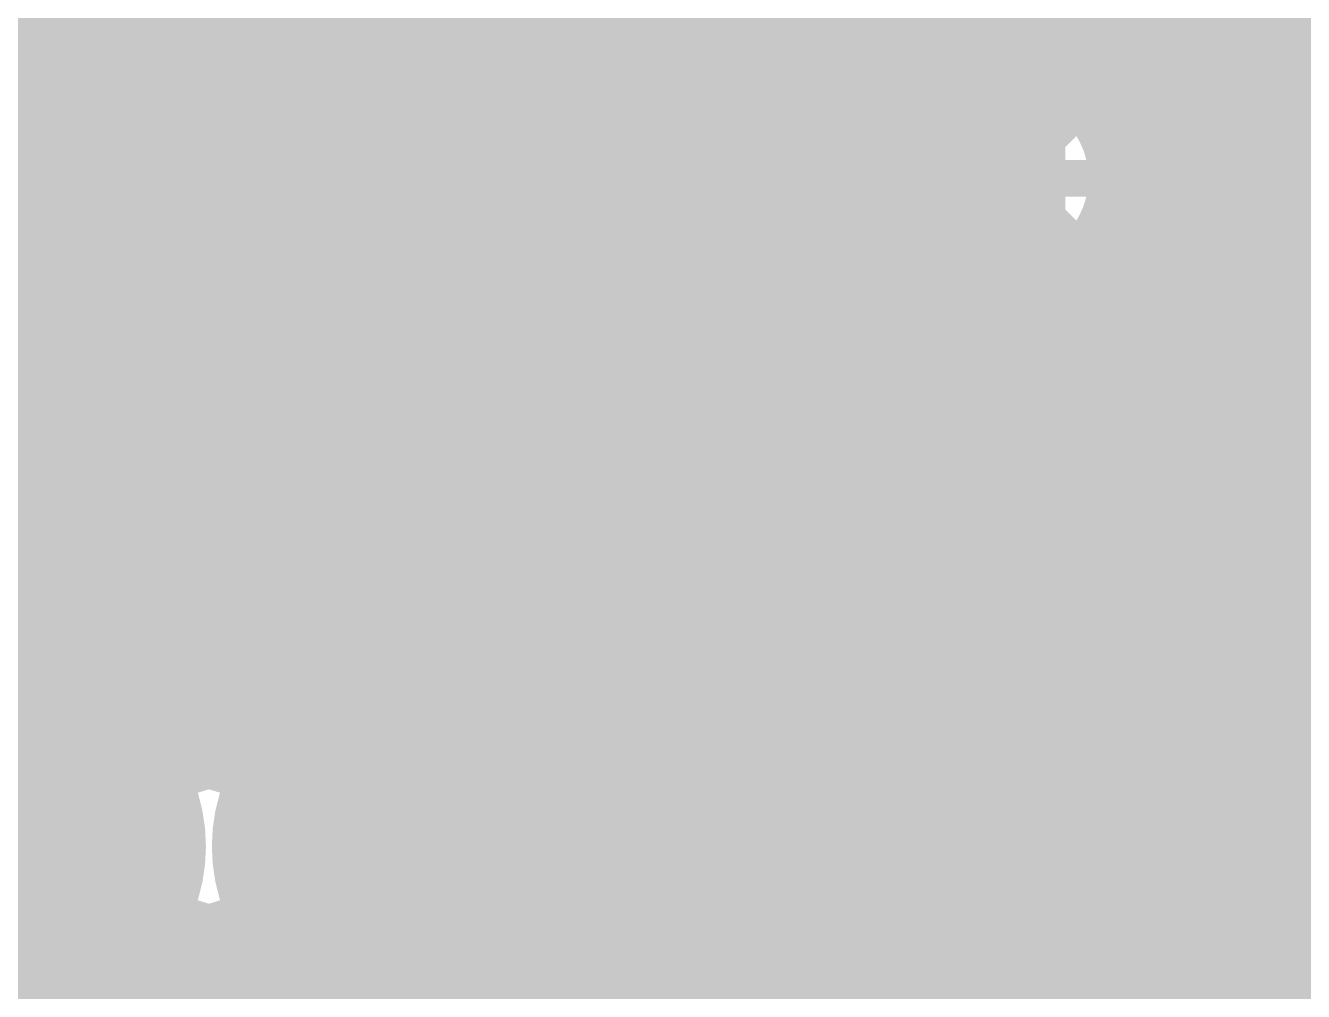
# Model space of a CAD drawing. Extents: x -118 to 4, y -52 to 56.
# Drawn here: x -24.43 to -15.62, y 8.43 to 15.1 of the extents above; entities that cross this region are included whole.
import ezdxf

# ---------------------------------------------------------------- set-up
doc = ezdxf.new("R2010")
doc.units = 0
doc.header["$MEASUREMENT"] = 0
doc.layers.get('0').update_dxf_attribs({"linetype": 'CONTINUOUS'})
for name, color, linetype in [('22-302-0_BOT', 7, 'CONTINUOUS'), ('22-302-0_DRD', 7, 'CONTINUOUS'), ('22-302-0_DRL', 2, 'CONTINUOUS'), ('22-302-0_GND', 1, 'CONTINUOUS'), ('22-302-0_IN1', 3, 'CONTINUOUS'), ('22-302-0_SMB', 5, 'CONTINUOUS'), ('22-302-0_SMT', 10, 'CONTINUOUS'), ('22-302-0_SPT', 9, 'CONTINUOUS'), ('22-302-0_SSB', 12, 'CONTINUOUS'), ('22-302-0_SST', 11, 'CONTINUOUS'), ('22-302-0_TOP', 13, 'CONTINUOUS'), ('THRUHOLE_TAP', 7, 'CONTINUOUS')]:
    doc.layers.add(name, color=color, linetype=linetype)

# ---------------------------------------------------------------- blocks, each defined once
blk = doc.blocks.new('ROUND_21')
at = {"const_width": 0.99949}
blk.add_lwpolyline([(-0.499744, 0, 1), (0.499744, 0, 1)], format="xyb", close=True, dxfattribs=at)
blk = doc.blocks.new('OBLONG_22')
at = {"const_width": 1.6002}
blk.add_lwpolyline([(0, 0.19939), (0, -0.19939)], dxfattribs=at)
at = {"const_width": 0.8001}
for points in [[(-0.40005, 0.19939, 1), (0.40005, 0.19939, 1)], [(-0.40005, -0.19939, 1), (0.40005, -0.19939, 1)]]:
    blk.add_lwpolyline(points, format="xyb", close=True, dxfattribs=at)
blk = doc.blocks.new('ROUND_50')
at = {"const_width": 0.35052}
blk.add_lwpolyline([(-0.17526, 0, 1), (0.17526, 0, 1)], format="xyb", close=True, dxfattribs=at)
blk = doc.blocks.new('ROUND_100')
at = {"const_width": 0.59944}
blk.add_lwpolyline([(-0.29972, 0, 1), (0.29972, 0, 1)], format="xyb", close=True, dxfattribs=at)
blk = doc.blocks.new('ROUND_102')
at = {"const_width": 0.54991}
blk.add_lwpolyline([(-0.274954, 0, 1), (0.274954, 0, 1)], format="xyb", close=True, dxfattribs=at)
blk = doc.blocks.new('ROUND_107')
at = {"const_width": 0.10033}
blk.add_lwpolyline([(-0.050164, 0, 1), (0.050164, 0, 1)], format="xyb", close=True, dxfattribs=at)
blk = doc.blocks.new('ROUND_78')
at = {"const_width": 1.30429}
blk.add_lwpolyline([(-0.652144, 0, 1), (0.652144, 0, 1)], format="xyb", close=True, dxfattribs=at)
blk = doc.blocks.new('ROUND_80')
at = {"const_width": 1.24968}
blk.add_lwpolyline([(-0.62484, 0, 1), (0.62484, 0, 1)], format="xyb", close=True, dxfattribs=at)
blk = doc.blocks.new('ROUND_92')
at = {"const_width": 0.0635}
blk.add_lwpolyline([(-0.03175, 0, 1), (0.03175, 0, 1)], format="xyb", close=True, dxfattribs=at)
blk = doc.blocks.new('ROUND_58')
at = {"const_width": 0.35052}
blk.add_lwpolyline([(-0.17526, 0, 1), (0.17526, 0, 1)], format="xyb", close=True, dxfattribs=at)
blk = doc.blocks.new('RECTANGLE_2')
blk.add_solid([(0.4826, 0.4064), (0.4826, -0.4064), (-0.4826, 0.4064), (-0.4826, -0.4064)])
blk = doc.blocks.new('RECTANGLE_3')
blk.add_solid([(0.6477, 1.30048), (0.6477, -1.30048), (-0.6477, 1.30048), (-0.6477, -1.30048)])
blk = doc.blocks.new('RECTANGLE_28')
blk.add_solid([(0.29972, 0.52451), (0.29972, -0.52451), (-0.29972, 0.52451), (-0.29972, -0.52451)])
blk = doc.blocks.new('ROUND_98')
at = {"const_width": 0.10033}
blk.add_lwpolyline([(-0.050164, 0, 1), (0.050164, 0, 1)], format="xyb", close=True, dxfattribs=at)

msp = doc.modelspace()

# ---------------------------------------------------------------- linework, layer by layer
at = {"layer": '22-302-0_BOT'}
for points, const_width in [([(-16.5862, 19.2024), (-16.5862, 13.335)], 0.254), ([(-16.3576, 19.2024), (-16.3576, 13.335)], 0.254), ([(-16.129, 19.2024), (-16.129, 13.335)], 0.254), ([(-15.9004, 19.2024), (-15.9004, 13.335)], 0.254), ([(-15.6718, 19.2024), (-15.6718, 13.335)], 0.254), ([(-16.8148, 19.1516), (-16.8148, 14.22654)], 0.254), ([(-17.0434, 18.923), (-17.0434, 14.64818)], 0.254), ([(-17.272, 18.6944), (-17.272, 14.81328)], 0.254), ([(-17.907, 18.34896), (-17.907, 14.351)], 0.254), ([(-18.0594, 18.19656), (-18.0594, 9.96188)], 0.254), ([(-18.288, 17.96796), (-18.288, 9.96188)], 0.254), ([(-18.5166, 17.73936), (-18.5166, 9.95426)], 0.254), ([(-23.7744, 17.6276), (-23.7744, 10.58672)], 0.254), ([(-23.5458, 17.6276), (-23.5458, 10.42162)], 0.254), ([(-23.3172, 17.6276), (-23.3172, 10.14984)], 0.254), ([(-23.0886, 17.6276), (-23.0886, 10.02792)], 0.254), ([(-22.86, 17.6276), (-22.86, 10.35304)], 0.254), ([(-22.6314, 17.6276), (-22.6314, 10.54354)], 0.254), ([(-22.4028, 17.6276), (-22.4028, 10.66546)], 0.254), ([(-22.1742, 17.6276), (-22.1742, 10.73658)], 0.254), ([(-21.9456, 17.6276), (-21.9456, 10.76452)], 0.254), ([(-21.717, 17.6276), (-21.717, 10.75182)], 0.254), ([(-21.4884, 17.6276), (-21.4884, 10.70102)], 0.254), ([(-21.2598, 17.6276), (-21.2598, 10.60196)], 0.254), ([(-21.0312, 17.6276), (-21.0312, 10.44448)], 0.254), ([(-20.8026, 17.6276), (-20.8026, 10.18794)], 0.254), ([(-20.574, 17.6276), (-20.574, 9.56056)], 0.254), ([(-20.3454, 17.6276), (-20.3454, 7.7978)], 0.254), ([(-20.1168, 17.6276), (-20.1168, 8.40486)], 0.254), ([(-19.8882, 17.6276), (-19.8882, 8.69696)], 0.254), ([(-19.6596, 17.6276), (-19.6596, 8.92556)], 0.254), ([(-19.431, 17.6276), (-19.431, 9.15416)], 0.254), ([(-19.2024, 17.6276), (-19.2024, 9.38276)], 0.254), ([(-18.9738, 17.6276), (-18.9738, 9.61136)], 0.254), ([(-18.7452, 17.63014), (-18.7452, 9.83996)], 0.254), ([(-24.003, 17.58696), (-24.003, 10.69086)], 0.254), ([(-24.2316, 17.35836), (-24.2316, 10.74928)], 0.254), ([(-24.4602, 17.12976), (-24.4602, 10.76452)], 0.254), ([(1.651, 15.0876), (-17.272, 15.0876)], 0.254), ([(-17.907, 15.0368), (-32.62376, 15.0368)], 0.254), ([(-17.907, 14.8082), (-32.39516, 14.8082)], 0.254), ([(1.651, 14.859), (-17.272, 14.859)], 0.254), ([(1.651, 14.6304), (-17.02562, 14.6304)], 0.254), ([(-17.907, 14.5796), (-32.16656, 14.5796)], 0.254), ([(-17.907, 14.351), (-31.9405, 14.351)], 0.254), ([(-17.907, 14.351), (-17.907, 13.335)], 0.254), ([(1.651, 14.4018), (-16.87322, 14.4018)], 0.254), ([(1.651, 14.1732), (-16.80464, 14.1732)], 0.254), ([(-17.907, 14.1224), (-31.8516, 14.1224)], 0.254), ([(-17.907, 13.8938), (-31.8516, 13.8938)], 0.254), ([(1.651, 13.9446), (-16.8021, 13.9446)], 0.254), ([(-16.8148, 13.86332), (-16.8148, 13.335)], 0.254), ([(1.651, 13.716), (-16.86052, 13.716)], 0.254), ([(-17.907, 13.6652), (-31.8516, 13.6652)], 0.254), ([(1.651, 13.4874), (-17.00276, 13.4874)], 0.254), ([(-17.907, 13.4366), (-31.8516, 13.4366)], 0.254), ([(-17.0434, 13.44168), (-17.0434, 13.335)], 0.254), ([(-7.62, 13.335), (-17.17294, 13.335)], 0.254), ([(-17.8943, 13.208), (-31.8516, 13.208)], 0.254), ([(-17.8308, 13.03274), (-17.8308, 9.96188)], 0.254), ([(-17.79778, 12.9794), (-31.8516, 12.9794)], 0.254), ([(-17.52092, 12.7508), (-31.8516, 12.7508)], 0.254), ([(-17.6022, 12.79144), (-17.6022, 9.96188)], 0.254), ([(-17.3736, 12.70762), (-17.3736, 10.32764)], 0.254), ([(-8.255, 12.7), (-17.272, 12.7)], 0.254), ([(-17.145, 12.7), (-17.145, 10.5791)], 0.254), ([(-16.9164, 12.7), (-16.9164, 10.72388)], 0.254), ([(-16.6878, 12.7), (-16.6878, 10.80516)], 0.254), ([(-16.4592, 12.7), (-16.4592, 10.8331)], 0.254), ([(-16.2306, 12.7), (-16.2306, 10.81532)], 0.254), ([(-16.002, 12.7), (-16.002, 10.74928)], 0.254), ([(-15.7734, 12.7), (-15.7734, 10.62482)], 0.254), ([(-15.5448, 12.7), (-15.5448, 10.40638)], 0.254), ([(-8.255, 12.5222), (-31.8516, 12.5222)], 0.254), ([(-8.255, 12.2936), (-31.8516, 12.2936)], 0.254), ([(-8.255, 12.065), (-31.8516, 12.065)], 0.254), ([(-8.255, 11.8364), (-31.8516, 11.8364)], 0.254), ([(-8.255, 11.6078), (-31.8516, 11.6078)], 0.254), ([(-8.255, 11.3792), (-31.8516, 11.3792)], 0.254), ([(-8.255, 11.1506), (-31.8516, 11.1506)], 0.254), ([(-8.255, 10.922), (-31.8516, 10.922)], 0.254), ([(-22.32914, 10.6934), (-24.00554, 10.6934)], 0.254), ([(-16.97736, 10.6934), (-21.46554, 10.6934)], 0.254), ([(-14.478, 10.6934), (-15.88262, 10.6934)], 0.254), ([(-22.74062, 10.4648), (-23.5966, 10.4648)], 0.254), ([(-17.26692, 10.4648), (-21.0566, 10.4648)], 0.254), ([(-14.76502, 10.4648), (-15.59306, 10.4648)], 0.254), ([(-22.95906, 10.2362), (-23.37562, 10.2362)], 0.254), ([(-17.42694, 10.2362), (-20.83562, 10.2362)], 0.254), ([(-23.09876, 10.0076), (-23.23592, 10.0076)], 0.254), ([(-17.51838, 10.0076), (-20.69592, 10.0076)], 0.254), ([(-17.53108, 9.96188), (-18.43532, 9.96188)], 0.254), ([(-18.80616, 9.779), (-20.6121, 9.779)], 0.254), ([(-18.7579, 9.82726), (-20.00504, 8.58266)], 0.254), ([(-16.42872, 9.50468), (-18.43532, 9.50468), (-19.685, 8.255), (-19.685, 6.731), (-20.7772, 5.6388), (-20.955, 5.6388)], 0.3048), ([(-19.03476, 9.5504), (-20.57146, 9.5504)], 0.254), ([(-26.67, -0.3302), (-26.67, 5.715), (-26.67, 6.731), (-24.43734, 8.96366), (-24.43734, 9.4361)], 0.3048), ([(-21.89734, 9.4361), (-24.13, 7.20344), (-24.13, -0.3302)], 0.3048), ([(-20.574, 9.3091), (-20.574, 7.7978)], 0.254), ([(-19.26336, 9.3218), (-20.57146, 9.3218)], 0.254), ([(-19.49196, 9.0932), (-20.6121, 9.0932)], 0.254), ([(-18.24482, 9.04748), (-19.2278, 8.0645)], 0.254), ([(-17.53108, 9.04748), (-18.24482, 9.04748)], 0.254), ([(-18.0594, 9.04748), (-18.0594, 7.7978)], 0.254), ([(-17.8308, 9.04748), (-17.8308, 7.7978)], 0.254), ([(-17.6022, 9.04748), (-17.6022, 6.91896)], 0.254), ([(-18.288, 9.0043), (-18.288, 7.7978)], 0.254), ([(-19.72056, 8.8646), (-20.69592, 8.8646)], 0.254), ([(-17.47012, 8.8646), (-18.4277, 8.8646)], 0.254), ([(-18.5166, 8.7757), (-18.5166, 7.7978)], 0.254), ([(-19.94916, 8.636), (-20.83562, 8.636)], 0.254), ([(-20.8026, 8.68172), (-20.8026, 7.7978)], 0.254), ([(-17.34058, 8.636), (-18.6563, 8.636)], 0.254), ([(-17.3736, 8.68172), (-17.3736, 7.82574)], 0.254), ([(-15.5448, 8.60298), (-15.5448, 7.90702)], 0.254), ([(-14.84122, 8.636), (-15.5194, 8.636)], 0.254), ([(-18.7452, 8.5471), (-18.7452, 7.7978)], 0.254), ([(-21.0312, 8.42518), (-21.0312, 7.7978)], 0.254), ([(-17.145, 8.42772), (-17.145, 8.07974)], 0.254), ([(-20.1168, 8.4074), (-21.05406, 8.4074)], 0.254), ([(-17.11706, 8.4074), (-18.8849, 8.4074)], 0.254), ([(-15.7734, 8.38454), (-15.7734, 8.12292)], 0.254), ([(-14.6177, 8.4074), (-15.74292, 8.4074)], 0.254), ([(-18.9738, 8.3185), (-18.9738, 7.7978)], 0.254)]:
    msp.add_lwpolyline(points, dxfattribs=dict(at, const_width=const_width))
at = {"layer": '22-302-0_BOT', "const_width": 0.254}
for points in [[(-16.79448, 14.0462, 0.2847966), (-17.272, 14.81328)], [(-16.79448, 14.0462, 0.2847966), (-17.272, 14.81328)], [(-17.17294, 13.335, 0.2492383), (-16.79494, 14.0462)], [(-17.17294, 13.335, 0.2492383), (-16.79494, 14.0462)], [(-17.907, 13.335, 0.4142136), (-17.272, 12.7)], [(-16.43126, 10.83564, 0.3485807), (-17.53108, 9.96188)], [(-15.30096, 9.70534, 0.4142136), (-16.43126, 10.83564)], [(-24.43734, 10.76452, 0.2940222), (-25.64892, 9.98728)], [(-23.16734, 9.8298, 0.3286705), (-24.43734, 10.76452)], [(-21.89734, 10.76452, 0.3286702), (-23.16734, 9.8298)], [(-20.56892, 9.4361, 0.4142136), (-21.89734, 10.76452)], [(-18.43532, 9.96188, 0.1989124), (-18.75861, 9.82797)], [(-21.89734, 8.10514, 0.4142136), (-20.56638, 9.4361)], [(-16.01216, 8.255, 0.3067928), (-15.30096, 9.30402)], [(-17.53108, 9.04748, 0.2456813), (-16.84806, 8.2544)], [(-20.00758, 8.57758, 0.1989124), (-20.1412, 8.255)], [(-20.00758, 8.57758, 0.1989124), (-20.1412, 8.255)]]:
    msp.add_lwpolyline(points, format="xyb", dxfattribs=at)
at = {"layer": '22-302-0_DRD', "const_width": 0.254}
for points in [[(-17.018, 14.6812), (-18.288, 13.4112)], [(-17.018, 13.4112), (-18.288, 14.6812)], [(-17.018, 14.6812), (-18.288, 13.4112)], [(-17.018, 13.4112), (-18.288, 14.6812)], [(-24.511, 12.7), (-25.781, 11.43)], [(-24.511, 11.43), (-25.781, 12.7)], [(-17.06372, 10.13968), (-17.06372, 9.50468)], [(-16.42872, 10.13968), (-17.06372, 10.13968)], [(-16.42872, 8.86968), (-16.42872, 10.13968)], [(-23.80234, 10.0711), (-25.07234, 10.0711)], [(-24.43734, 10.0711), (-24.43734, 8.8011)], [(-23.80234, 8.8011), (-23.80234, 10.0711)], [(-22.53234, 10.0711), (-22.53234, 8.8011)], [(-21.26234, 10.0711), (-22.53234, 10.0711)], [(-21.89734, 10.0711), (-21.89734, 8.8011)], [(-21.26234, 8.8011), (-21.26234, 10.0711)], [(-17.06372, 9.50468), (-15.79372, 9.50468)], [(-15.79372, 9.50468), (-15.79372, 8.86968)], [(-23.80234, 9.4361), (-25.07234, 9.4361)], [(-21.26234, 9.4361), (-22.53234, 9.4361)], [(-15.79372, 8.86968), (-16.42872, 8.86968)], [(-25.07234, 8.8011), (-23.80234, 8.8011)], [(-22.53234, 8.8011), (-21.26234, 8.8011)], [(-17.907, 8.763), (-19.177, 7.493)], [(-17.907, 7.493), (-19.177, 8.763)], [(-17.907, 8.763), (-19.177, 7.493)], [(-17.907, 7.493), (-19.177, 8.763)]]:
    msp.add_lwpolyline(points, dxfattribs=at)
at = {"layer": '22-302-0_IN1', "const_width": 0.254}
for points in [[(-24.3586, 41.74236), (-24.3586, 10.76198)], [(-19.558, 31.69412), (-19.558, -3.048)], [(-19.7866, 31.59506), (-19.7866, -3.048)], [(-15.9004, 23.70836), (-15.9004, 10.72388)], [(-15.6718, 23.52294), (-15.6718, 10.59688)], [(-17.5006, 22.95144), (-17.5006, 14.70914)], [(-17.272, 22.87016), (-17.272, 14.61008)], [(-16.129, 22.66188), (-16.129, 10.80008)], [(-17.7292, 22.58822), (-17.7292, 14.72184)], [(-17.0434, 22.5679), (-17.0434, 14.34592)], [(-17.9578, 22.46376), (-17.9578, 14.65326)], [(-16.8148, 22.45614), (-16.8148, 10.77722)], [(-16.3576, 22.49424), (-16.3576, 10.8331)], [(-16.5862, 22.43582), (-16.5862, 10.82548)], [(-21.3868, 20.70608), (-21.3868, 10.66292)], [(-22.7584, 18.63344), (-22.7584, 10.44956)], [(-22.987, 18.55216), (-22.987, 10.1981)], [(-21.1582, 18.44802), (-21.1582, 10.541)], [(-20.0152, 18.40738), (-20.0152, -3.048)], [(-24.13, 18.34388), (-24.13, 10.72896)], [(-21.6154, 18.31594), (-21.6154, 10.73404)], [(-23.2156, 18.2499), (-23.2156, 9.95934)], [(-22.5298, 18.27022), (-22.5298, 10.6045)], [(-20.9296, 18.21688), (-20.9296, 10.34542)], [(-23.9014, 18.17624), (-23.9014, 10.65276)], [(-23.4442, 18.13814), (-23.4442, 10.31748)], [(-22.3012, 18.14576), (-22.3012, 10.70356)], [(-21.844, 18.16608), (-21.844, 10.76452)], [(-20.701, 18.12798), (-20.701, 10.01522)], [(-20.4724, 18.1229), (-20.4724, -3.048)], [(-20.2438, 18.20164), (-20.2438, -3.048)], [(-23.6728, 18.11782), (-23.6728, 10.52322)], [(-22.0726, 18.11528), (-22.0726, 10.75436)], [(-18.1864, 16.46174), (-18.1864, 14.46784)], [(-19.3294, 16.34236), (-19.3294, -3.048)], [(-18.415, 16.20012), (-18.415, 8.79602)], [(-19.1008, 16.15694), (-19.1008, 8.51408)], [(-18.6436, 16.10106), (-18.6436, 8.79856)], [(-18.8722, 16.08836), (-18.8722, 8.72236)], [(2.921, 15.0114), (-37.05606, 15.0114)], [(2.921, 14.7828), (-37.04336, 14.7828)], [(-18.10512, 14.5542), (-37.11194, 14.5542)], [(2.921, 14.5542), (-17.20088, 14.5542)], [(-18.27276, 14.3256), (-37.29736, 14.3256)], [(2.921, 14.3256), (-17.03324, 14.3256)], [(-18.33118, 14.097), (-57.97296, 14.097)], [(2.921, 14.097), (-16.97482, 14.097)], [(-18.30832, 13.8684), (-57.8358, 13.8684)], [(2.921, 13.8684), (-16.99514, 13.8684)], [(-17.0434, 13.74394), (-17.0434, 10.68578)], [(-18.19656, 13.6398), (-57.75452, 13.6398)], [(2.921, 13.6398), (-17.1069, 13.6398)], [(-18.1864, 13.62456), (-18.1864, 8.70712)], [(-17.272, 13.48232), (-17.272, 10.53338)], [(-17.8943, 13.4112), (-51.56708, 13.4112)], [(-17.9578, 13.43914), (-17.9578, 8.47598)], [(-17.7292, 13.37056), (-17.7292, 9.7917)], [(-17.5006, 13.38326), (-17.5006, 10.29462)], [(2.921, 13.4112), (-17.40916, 13.4112)], [(2.921, 13.1826), (-38.40226, 13.1826)], [(2.921, 12.954), (-38.14064, 12.954)], [(2.921, 12.7254), (-24.98344, 12.7254)], [(2.921, 12.4968), (-24.62022, 12.4968)], [(2.921, 12.2682), (-24.49576, 12.2682)], [(2.921, 12.0396), (-24.46528, 12.0396)], [(2.921, 11.811), (-24.51608, 11.811)], [(2.921, 11.5824), (-24.66594, 11.5824)], [(2.921, 11.3538), (-28.34894, 11.3538)], [(2.921, 11.1252), (-28.28036, 11.1252)], [(2.921, 10.8966), (-28.29306, 10.8966)], [(-22.39772, 10.668), (-23.93696, 10.668)], [(-17.07388, 10.668), (-21.39696, 10.668)], [(-14.57452, 10.668), (-15.7861, 10.668)], [(-22.7711, 10.4394), (-23.56612, 10.4394)], [(-17.37614, 10.4394), (-21.02612, 10.4394)], [(-22.97938, 10.2108), (-23.35784, 10.2108)], [(-17.55648, 10.2108), (-20.81784, 10.2108)], [(-23.11146, 9.9822), (-23.22576, 9.9822)], [(-17.67078, 9.9822), (-20.68576, 9.9822)], [(-17.73682, 9.7536), (-20.60702, 9.7536)], [(-17.75968, 9.525), (-20.57146, 9.525)], [(-17.74444, 9.2964), (-20.574, 9.2964)], [(-17.7292, 9.21766), (-17.7292, 7.2898)], [(-17.68602, 9.0678), (-20.61972, 9.0678)], [(-23.2156, 8.91032), (-23.2156, -3.048)], [(-23.08606, 8.8392), (-23.24862, 8.8392)], [(-17.58188, 8.8392), (-20.70862, 8.8392)], [(-20.701, 8.85444), (-20.701, -3.048)], [(-17.5006, 8.71474), (-17.5006, 7.79272)], [(-22.94128, 8.6106), (-23.3934, 8.6106)], [(-22.987, 8.67156), (-22.987, -3.048)], [(-19.01952, 8.6106), (-20.8534, 8.6106)], [(-17.41424, 8.6106), (-18.06194, 8.6106)], [(-23.4442, 8.55218), (-23.4442, -3.048)], [(-20.9296, 8.52424), (-20.9296, -3.048)], [(-17.272, 8.47344), (-17.272, 8.03402)], [(-23.6728, 8.34644), (-23.6728, -3.048)], [(-22.71014, 8.382), (-23.62454, 8.382)], [(-22.7584, 8.4201), (-22.7584, 7.27202)], [(-19.17192, 8.382), (-21.08454, 8.382)], [(-17.14246, 8.382), (-17.91208, 8.382)], [(-21.1582, 8.32866), (-21.1582, -3.048)], [(-17.0434, 8.32358), (-17.0434, 8.18388)]]:
    msp.add_lwpolyline(points, dxfattribs=at)
for points in [[(-17.653, 14.72692, 0.4142136), (-18.33372, 14.0462)], [(-17.653, 14.72692, 0.4142136), (-18.33372, 14.0462)], [(-16.97228, 14.0462, 0.4142136), (-17.653, 14.72692)], [(-16.97228, 14.0462, 0.4142136), (-17.653, 14.72692)], [(-18.33372, 14.0462, 0.4142136), (-17.653, 13.36548)], [(-18.33372, 14.0462, 0.4142136), (-17.653, 13.36548)], [(-17.653, 13.36548, 0.4142136), (-16.97228, 14.0462)], [(-17.653, 13.36548, 0.4142136), (-16.97228, 14.0462)], [(-24.46528, 12.065, 0.4142136), (-25.146, 12.74572)], [(-25.146, 11.38428, 0.4142136), (-24.46528, 12.065)], [(-16.43126, 10.83564, 0.4142136), (-17.76222, 9.50468)], [(-15.17904, 9.95934, 0.3155145), (-16.43126, 10.83564)], [(-24.43734, 10.76452, 0.2940222), (-25.64892, 9.98728)], [(-23.16734, 9.8298, 0.3286705), (-24.43734, 10.76452)], [(-21.89734, 10.76452, 0.3286702), (-23.16734, 9.8298)], [(-20.56892, 9.4361, 0.4142136), (-21.89734, 10.76452)], [(-17.75968, 9.50468, 0.3158289), (-16.88338, 8.255)], [(-21.89734, 8.10514, 0.4142136), (-20.56638, 9.4361)], [(-24.43734, 8.10514, 0.328165), (-23.16734, 9.03986)], [(-23.16734, 9.03986, 0.3281646), (-21.89734, 8.10514)], [(-25.64892, 8.88238, 0.2935509), (-24.43734, 8.10514)], [(-18.542, 8.80872, 0.4142136), (-19.22272, 8.128)], [(-17.86128, 8.128, 0.4142136), (-18.542, 8.80872)]]:
    msp.add_lwpolyline(points, format="xyb", dxfattribs=at)
at = {"layer": '22-302-0_SSB', "const_width": 0.1524}
for points in [[(-18.10258, 9.99236), (-17.9324, 10.05332), (-17.9324, 10.40892), (-18.10258, 10.46734), (-18.78076, 10.46734), (-18.9484, 10.40892), (-18.9484, 10.05332), (-18.78076, 9.99236)], [(-17.9324, 9.15416), (-17.9324, 9.62914), (-18.61058, 9.15416), (-18.78076, 9.15416), (-18.9484, 9.21512), (-18.9484, 9.57072), (-18.78076, 9.62914)], [(-17.9324, 8.61314), (-18.10258, 8.73252), (-18.27276, 8.79094), (-18.61058, 8.79094), (-18.78076, 8.73252), (-18.9484, 8.61314), (-18.9484, 8.49376), (-18.78076, 8.37692), (-18.61058, 8.31596), (-18.27276, 8.31596), (-18.10258, 8.37692), (-17.9324, 8.49376), (-17.9324, 8.61314)]]:
    msp.add_lwpolyline(points, dxfattribs=at)
at = {"layer": '22-302-0_SST', "const_width": 0.1524}
for points in [[(-17.3355, 17.9705), (-17.3355, 15.0495), (-15.6972, 15.0495), (-15.6972, 17.9705), (-17.3355, 17.9705)], [(-24.09444, 14.89964), (-23.92426, 15.01648), (-23.92426, 15.25524), (-24.09444, 15.37208), (-24.26462, 15.37208), (-24.60244, 15.13586), (-24.94026, 15.37208), (-24.94026, 14.89964)], [(-17.3355, 14.7955), (-17.3355, 11.8745), (-15.6972, 11.8745), (-15.6972, 14.7955), (-17.3355, 14.7955)], [(-24.09444, 14.53388), (-23.92426, 14.47546), (-23.92426, 14.11986), (-24.09444, 14.06144), (-24.77262, 14.06144), (-24.94026, 14.11986), (-24.94026, 14.47546), (-24.77262, 14.53388)], [(-19.07032, 14.2494), (-19.07032, 14.3002), (-19.11858, 14.3002), (-21.51888, 14.3002), (-21.56968, 14.3002), (-21.56968, 14.2494)], [(-21.56968, 11.1506), (-21.56968, 14.2494)], [(-20.61972, 14.2494), (-21.02104, 14.2494)], [(-19.07032, 14.2494), (-19.07032, 11.1506)], [(-18.04924, 13.99794), (-18.04924, 13.52296), (-18.72742, 13.76172), (-18.72742, 13.87856), (-17.71142, 13.87856)], [(-22.225, 10.922), (-22.225, 13.589), (-27.305, 13.589), (-27.305, 10.541), (-22.225, 10.541), (-22.225, 10.922)], [(-17.71142, 13.15974), (-17.71142, 12.74572), (-18.72742, 12.74572)], [(-13.62964, 4.43484), (-14.03096, 4.43484), (-14.03096, 5.26542), (-18.15084, 5.26542), (-18.15084, 11.24458), (-4.70916, 11.24458), (-4.70916, 5.26542), (-8.82904, 5.26542), (-8.82904, 4.43484), (-9.23036, 4.43484), (-9.23036, 3.25374), (-13.62964, 3.25374), (-13.62964, 4.43484), (-13.62964, 5.91058), (-12.81938, 5.91058)], [(-21.56968, 11.1506), (-21.56968, 11.0998), (-21.51888, 11.0998), (-19.11858, 11.0998), (-19.07032, 11.0998), (-19.07032, 11.1506)], [(-20.02028, 11.1506), (-19.61896, 11.1506)], [(-15.31874, 10.59942), (-17.5387, 10.59942), (-17.5387, 8.40994), (-15.31874, 8.40994), (-15.31874, 10.59942)], [(-19.51482, 9.7282), (-19.34718, 9.84758), (-19.34718, 10.0838), (-19.51482, 10.20318), (-19.685, 10.20318), (-20.02282, 9.96442), (-20.36318, 10.20318), (-20.36318, 9.7282)], [(-16.74622, 9.82218), (-16.74622, 9.18718), (-16.11122, 9.18718), (-16.11122, 9.82218), (-16.74622, 9.82218), (-16.59636, 9.67232), (-16.59636, 9.33704), (-16.26108, 9.33704), (-16.26108, 9.67232), (-16.59636, 9.67232)], [(-16.11122, 9.82218), (-16.26108, 9.67232)], [(-24.75484, 7.9502), (-24.11984, 7.9502), (-24.11984, 9.7536), (-24.75484, 9.7536), (-24.75484, 7.9502), (-24.75484, 6.0706)], [(-21.57984, 7.9502), (-22.21484, 7.9502), (-22.21484, 9.7536), (-21.57984, 9.7536), (-21.57984, 7.9502), (-21.57984, 6.0706)], [(-19.34718, 9.36498), (-19.34718, 8.94842), (-20.36318, 8.94842)], [(-16.74622, 9.18718), (-16.59636, 9.33704)], [(-16.11122, 9.18718), (-16.26108, 9.33704)]]:
    msp.add_lwpolyline(points, dxfattribs=at)
for points in [[(-21.51888, 14.3002, 0.4142136), (-21.56968, 14.2494)], [(-19.07032, 14.2494, 0.4142136), (-19.11858, 14.29766)], [(-21.56968, 11.1506, 0.4142136), (-21.51888, 11.0998)], [(-19.11858, 11.0998, 0.4142136), (-19.06778, 11.1506)]]:
    msp.add_lwpolyline(points, format="xyb", dxfattribs=at)
at = {"layer": '22-302-0_TOP'}
for points, const_width in [([(-18.8468, 19.431), (-18.8468, 11.8745)], 0.254), ([(-18.6182, 19.431), (-18.6182, 11.8745)], 0.254), ([(-18.3896, 19.431), (-18.3896, 11.8745)], 0.254), ([(-18.161, 19.431), (-18.161, 11.8745)], 0.254), ([(-17.9324, 19.431), (-17.9324, 11.8745)], 0.254), ([(-17.7038, 19.431), (-17.7038, 11.8745)], 0.254), ([(-22.225, 16.764), (-22.225, 14.097), (-21.336, 13.208), (-19.94662, 13.208), (-19.81962, 13.335), (-19.81962, 14.224)], 0.381), ([(-20.82038, 14.224), (-20.828, 14.23162), (-20.828, 15.621), (-20.955, 15.748), (-20.955, 16.764)], 0.381), ([(-17.5006, 16.3068), (-17.5006, 14.9606)], 0.254), ([(-11.43, 7.00532), (-12.7, 8.27532), (-12.7, 12.065), (-16.4338, 15.7988), (-16.51, 15.7988)], 0.3048), ([(-19.0119, 15.25778), (-19.0119, 13.19276)], 0.254), ([(-23.114, 12.065), (-23.114, 12.573), (-25.7048, 15.1638), (-26.035, 15.1638)], 0.3048), ([(-17.5006, 15.1638), (-19.0119, 15.1638)], 0.254), ([(-17.5006, 14.9606), (-17.5006, 14.8844)], 0.254), ([(-17.5006, 14.9352), (-19.0119, 14.9352)], 0.254), ([(-17.5006, 14.8844), (-17.5006, 13.5382)], 0.254), ([(-17.5006, 14.7066), (-19.0119, 14.7066)], 0.254), ([(-17.5006, 14.478), (-19.0119, 14.478)], 0.254), ([(-17.5006, 14.2494), (-19.0119, 14.2494)], 0.254), ([(-17.5006, 14.0208), (-19.0119, 14.0208)], 0.254), ([(-16.51, 14.0462), (-17.653, 14.0462)], 0.2032), ([(-17.653, 14.0462), (-16.51, 14.0462)], 0.2032), ([(-17.5006, 14.0462), (-16.51, 14.0462)], 0.254), ([(-25.2603, 13.78458), (-24.2697, 12.79398)], 0.254), ([(-17.5006, 13.7922), (-19.0119, 13.7922)], 0.254), ([(-17.5006, 13.5636), (-19.0119, 13.5636)], 0.254), ([(-17.5006, 13.5382), (-17.5006, 13.1318)], 0.254), ([(-17.5006, 13.335), (-19.0119, 13.335)], 0.254), ([(-19.0119, 13.19276), (-19.13636, 13.19276)], 0.254), ([(-19.0754, 13.19276), (-19.0754, 12.20724)], 0.254), ([(-17.5006, 13.1064), (-19.15922, 13.1064)], 0.254), ([(-17.5006, 13.1318), (-17.5006, 11.87196)], 0.254), ([(-24.35352, 12.8778), (-25.2603, 12.8778)], 0.254), ([(-24.3332, 12.85748), (-24.3332, 10.93978)], 0.254), ([(-21.9583, 12.84224), (-21.83638, 12.72032)], 0.254), ([(-21.9583, 12.84224), (-21.9583, 11.20648)], 0.254), ([(-19.33194, 12.83462), (-19.44624, 12.72032)], 0.254), ([(-19.304, 12.8651), (-19.304, 12.20724)], 0.254), ([(-17.5006, 12.8778), (-19.2913, 12.8778)], 0.254), ([(-24.2697, 12.79398), (-24.2697, 10.93216)], 0.254), ([(-21.8186, 12.70254), (-21.8186, 11.06678)], 0.254), ([(-24.2697, 12.6492), (-25.2603, 12.6492)], 0.254), ([(-21.7551, 12.6492), (-21.9583, 12.6492)], 0.254), ([(-19.5326, 12.64666), (-19.5326, 12.20724)], 0.254), ([(-17.5006, 12.6492), (-19.52752, 12.6492)], 0.254), ([(-13.92936, 7.00532), (-15.24, 8.31342), (-15.24, 11.43), (-16.4338, 12.6238), (-16.51, 12.6238)], 0.3048), ([(-21.59, 12.55776), (-21.59, 12.20724)], 0.254), ([(-21.3614, 12.5095), (-21.3614, 12.20724)], 0.254), ([(-19.94662, 12.5095), (-21.336, 12.5095)], 0.254), ([(-21.1328, 12.5095), (-21.1328, 12.20724)], 0.254), ([(-20.9042, 12.5095), (-20.9042, 12.20724)], 0.254), ([(-20.6756, 12.5095), (-20.6756, 12.20724)], 0.254), ([(-20.447, 12.5095), (-20.447, 12.20724)], 0.254), ([(-20.2184, 12.5095), (-20.2184, 12.20724)], 0.254), ([(-19.9898, 12.5095), (-19.9898, 12.20724)], 0.254), ([(-19.7612, 12.5349), (-19.7612, 12.20724)], 0.254), ([(-24.2697, 12.4206), (-25.2603, 12.4206)], 0.254), ([(-17.5006, 12.4206), (-21.9583, 12.4206)], 0.254), ([(-24.2697, 12.192), (-25.2603, 12.192)], 0.254), ([(-21.6281, 12.192), (-21.9583, 12.192)], 0.254), ([(-21.6281, 12.20724), (-21.6281, 10.91946)], 0.254), ([(-20.62734, 12.20724), (-21.6281, 12.20724)], 0.254), ([(-20.01266, 12.20724), (-20.62734, 12.20724)], 0.254), ([(-19.0119, 12.20724), (-20.01266, 12.20724)], 0.254), ([(-19.0119, 12.20724), (-19.0119, 11.8745)], 0.254), ([(-17.5006, 12.192), (-19.0119, 12.192)], 0.254), ([(-21.89734, 9.4361), (-21.89734, 10.21334), (-23.114, 11.43), (-23.114, 12.065)], 0.3048), ([(-24.2697, 11.9634), (-25.2603, 11.9634)], 0.254), ([(-21.6281, 11.9634), (-21.9583, 11.9634)], 0.254), ([(-17.5006, 11.9634), (-19.0119, 11.9634)], 0.254), ([(-17.526, 11.8745), (-19.0119, 11.8745)], 0.254), ([(-17.5006, 11.87196), (-17.5259, 11.87057)], 0.254), ([(-17.5006, 11.87196), (-17.5259, 11.87057)], 0.254), ([(-24.2697, 11.7348), (-25.2603, 11.7348)], 0.254), ([(-21.6281, 11.7348), (-21.9583, 11.7348)], 0.254), ([(-24.2697, 11.5062), (-25.2603, 11.5062)], 0.254), ([(-21.6281, 11.5062), (-21.9583, 11.5062)], 0.254), ([(-24.2697, 11.2776), (-25.2603, 11.2776)], 0.254), ([(-21.6281, 11.2776), (-21.9583, 11.2776)], 0.254), ([(-21.9583, 11.20648), (-21.67636, 10.92708)], 0.254), ([(-20.82038, 11.176), (-20.82038, 10.40638), (-19.558, 9.144), (-19.558, 7.874), (-18.669, 6.985), (-16.44904, 6.985), (-16.42872, 7.00532)], 0.381), ([(-16.42872, 9.50468), (-16.42872, 10.07872), (-17.526, 11.176), (-19.81962, 11.176)], 0.381), ([(-24.2697, 11.049), (-25.2603, 11.049)], 0.254), ([(-21.6281, 11.049), (-21.79828, 11.049)], 0.254), ([(-21.6281, 10.91946), (-21.67631, 10.92741)], 0.254), ([(-19.0119, 10.4775), (-19.0119, 10.14222)], 0.254), ([(-17.81302, 10.4775), (-19.0119, 10.4775)], 0.254), ([(-18.8468, 10.4775), (-18.8468, 8.15086)], 0.254), ([(-18.6182, 10.4775), (-18.6182, 7.92226)], 0.254), ([(-18.3896, 10.4775), (-18.3896, 7.69366)], 0.254), ([(-18.161, 10.4775), (-18.161, 7.6835)], 0.254), ([(-17.9324, 10.4775), (-17.9324, 7.6835)], 0.254), ([(-17.81302, 10.4775), (-17.60982, 10.27176)], 0.254), ([(-17.7038, 10.36574), (-17.7038, 10.00252)], 0.254), ([(-17.70126, 10.3632), (-19.0119, 10.3632)], 0.254), ([(-19.0119, 10.14222), (-19.56816, 10.14222)], 0.254), ([(-19.56816, 10.14222), (-19.06778, 9.64184)], 0.254), ([(-17.6657, 10.1346), (-19.56054, 10.1346)], 0.254), ([(-19.5326, 10.14222), (-19.5326, 10.10666)], 0.254), ([(-19.304, 10.14222), (-19.304, 9.87806)], 0.254), ([(-19.0754, 10.14222), (-19.0754, 9.64946)], 0.254), ([(-17.72158, 9.906), (-19.33194, 9.906)], 0.254), ([(-17.73936, 9.6774), (-19.10334, 9.6774)], 0.254), ([(-17.73936, 9.70534), (-17.73936, 9.30402)], 0.254), ([(-17.73936, 9.4488), (-18.92808, 9.4488)], 0.254), ([(-17.73428, 9.2202), (-18.86204, 9.2202)], 0.254), ([(-18.8595, 9.144), (-18.8595, 8.16356)], 0.254), ([(-20.39366, 8.9916), (-20.45716, 8.9916)], 0.254), ([(-20.447, 9.02462), (-20.447, -2.667)], 0.254), ([(-20.44192, 9.03986), (-20.2565, 8.85444)], 0.254), ([(-17.70126, 8.9916), (-18.8595, 8.9916)], 0.254), ([(-17.7038, 9.0043), (-17.7038, 7.6835)], 0.254), ([(-20.2565, 8.85444), (-20.2565, 7.874)], 0.254), ([(-20.2565, 8.763), (-20.5486, 8.763)], 0.254), ([(-17.61998, 8.763), (-18.8595, 8.763)], 0.254), ([(-23.10638, 8.5344), (-23.2283, 8.5344)], 0.254), ([(-23.1902, 8.58774), (-23.1902, -2.667)], 0.254), ([(-20.2565, 8.5344), (-20.6883, 8.5344)], 0.254), ([(-20.6756, 8.55218), (-20.6756, -2.667)], 0.254), ([(-17.4879, 8.5344), (-18.8595, 8.5344)], 0.254), ([(-17.4752, 8.51662), (-17.4752, 7.99084)], 0.254), ([(-22.9616, 8.36676), (-22.9616, -2.667)], 0.254), ([(-23.4188, 8.32358), (-23.4188, -2.667)], 0.254)]:
    msp.add_lwpolyline(points, dxfattribs=dict(at, const_width=const_width))
at = {"layer": '22-302-0_TOP', "const_width": 0.254}
for points in [[(-19.32686, 12.8397, 0.1467195), (-19.13562, 13.1926)], [(-19.32686, 12.8397, 0.1467195), (-19.13562, 13.1926)], [(-21.82876, 12.7127, 0.1982443), (-21.336, 12.50933)], [(-21.82876, 12.7127, 0.1982443), (-21.336, 12.50933)], [(-19.94662, 12.5095, 0.1982442), (-19.45398, 12.71282)], [(-24.43734, 10.94232, 0.1454419), (-25.25991, 10.69788)], [(-24.2697, 10.93216, 0.0279044), (-24.43734, 10.94152)], [(-17.60982, 10.27176, 0.1124733), (-17.73887, 9.70534)], [(-18.8595, 9.144, 0.1982437), (-19.06282, 9.63664)], [(-18.8595, 9.144, 0.1982437), (-19.06282, 9.63664)], [(-17.73936, 9.30402, 0.2376092), (-17.21, 8.25298)], [(-21.89734, 7.92734, 0.3383369), (-20.44192, 9.03986)], [(-24.43734, 7.92734, 0.2553594), (-23.16771, 8.621)], [(-23.16734, 8.62076, 0.2553594), (-21.89734, 7.9269)], [(-25.47112, 8.33628, 0.1908829), (-24.43734, 7.9267)]]:
    msp.add_lwpolyline(points, format="xyb", dxfattribs=at)

# ---------------------------------------------------------------- block references
at = {"layer": '22-302-0_BOT'}
for name, p in [('ROUND_50', (-17.653, 14.0462)), ('OBLONG_22', (-16.42872, 9.50468)), ('ROUND_21', (-24.43734, 9.4361)), ('ROUND_21', (-21.89734, 9.4361)), ('ROUND_50', (-18.542, 8.128))]:
    msp.add_blockref(name, p, dxfattribs=at)
at = {"layer": '22-302-0_DRL'}
for name, p in [('ROUND_107', (-17.653, 14.0462)), ('ROUND_100', (-16.42872, 9.50468)), ('ROUND_102', (-24.43734, 9.4361)), ('ROUND_102', (-21.89734, 9.4361))]:
    msp.add_blockref(name, p, dxfattribs=at)
at = {"layer": '22-302-0_GND'}
for name, p in [('ROUND_92', (-17.653, 14.0462)), ('ROUND_78', (-16.42872, 9.50468)), ('ROUND_80', (-24.43734, 9.4361)), ('ROUND_80', (-21.89734, 9.4361))]:
    msp.add_blockref(name, p, dxfattribs=at)
at = {"layer": '22-302-0_IN1'}
for name, p in [('ROUND_58', (-17.653, 14.0462)), ('ROUND_21', (-16.42872, 9.50468)), ('ROUND_21', (-24.43734, 9.4361)), ('ROUND_21', (-21.89734, 9.4361)), ('ROUND_58', (-18.542, 8.128))]:
    msp.add_blockref(name, p, dxfattribs=at)
at = {"layer": '22-302-0_SMB'}
for name, p in [('OBLONG_22', (-16.42872, 9.50468)), ('ROUND_21', (-24.43734, 9.4361)), ('ROUND_21', (-21.89734, 9.4361))]:
    msp.add_blockref(name, p, dxfattribs=at)
at = {"layer": '22-302-0_SMT'}
for name, p in [('RECTANGLE_28', (-20.82038, 14.224)), ('RECTANGLE_28', (-19.81962, 14.224)), ('RECTANGLE_2', (-16.51, 14.0462)), ('RECTANGLE_3', (-23.114, 12.065)), ('RECTANGLE_2', (-16.51, 12.6238)), ('RECTANGLE_28', (-20.82038, 11.176)), ('RECTANGLE_28', (-19.81962, 11.176)), ('OBLONG_22', (-16.42872, 9.50468)), ('ROUND_21', (-24.43734, 9.4361)), ('ROUND_21', (-21.89734, 9.4361))]:
    msp.add_blockref(name, p, dxfattribs=at)
at = {"layer": '22-302-0_SPT'}
for name, p in [('RECTANGLE_28', (-20.82038, 14.224)), ('RECTANGLE_28', (-19.81962, 14.224)), ('RECTANGLE_2', (-16.51, 14.0462)), ('RECTANGLE_3', (-23.114, 12.065)), ('RECTANGLE_2', (-16.51, 12.6238)), ('RECTANGLE_28', (-20.82038, 11.176)), ('RECTANGLE_28', (-19.81962, 11.176))]:
    msp.add_blockref(name, p, dxfattribs=at)
at = {"layer": '22-302-0_TOP'}
for name, p in [('RECTANGLE_28', (-20.82038, 14.224)), ('RECTANGLE_28', (-19.81962, 14.224)), ('ROUND_50', (-17.653, 14.0462)), ('RECTANGLE_2', (-16.51, 14.0462)), ('RECTANGLE_3', (-23.114, 12.065)), ('RECTANGLE_2', (-16.51, 12.6238)), ('RECTANGLE_28', (-20.82038, 11.176)), ('RECTANGLE_28', (-19.81962, 11.176)), ('OBLONG_22', (-16.42872, 9.50468)), ('ROUND_21', (-24.43734, 9.4361)), ('ROUND_21', (-21.89734, 9.4361)), ('ROUND_50', (-18.542, 8.128))]:
    msp.add_blockref(name, p, dxfattribs=at)
at = {"layer": 'THRUHOLE_TAP'}
for name, p in [('ROUND_98', (-17.653, 14.0462)), ('ROUND_100', (-16.42872, 9.50468)), ('ROUND_102', (-24.43734, 9.4361)), ('ROUND_102', (-21.89734, 9.4361))]:
    msp.add_blockref(name, p, dxfattribs=at)

doc.saveas('drawing.dxf')
